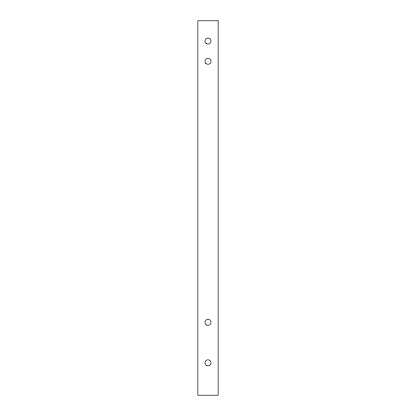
<?xml version="1.0" encoding="UTF-8"?>
<svg xmlns="http://www.w3.org/2000/svg" width="416" height="416" viewBox="0 0 416 416"><rect width="100%" height="100%" fill="white"/><g stroke="black" fill="none" stroke-linecap="round" stroke-linejoin="round"><path stroke-width="0.62" d="M218.119 20.8L197.881 20.8L197.881 395.2L218.119 395.2L218.119 20.8M206.482 365.451A3.037 3.037 0 0 0 211.037 362.82A3.037 3.037 0 0 0 206.482 360.188A3.037 3.037 0 0 0 206.482 365.451M206.482 324.974A3.037 3.037 0 0 0 211.037 322.343A3.037 3.037 0 0 0 206.482 319.717A3.037 3.037 0 0 0 206.482 324.974M206.482 43.664A3.037 3.037 0 0 0 211.037 41.038A3.037 3.037 0 0 0 206.482 38.407A3.037 3.037 0 0 0 206.482 43.664M205.868 63.44A3.037 3.037 0 0 0 210.938 62.041A3.037 3.037 0 0 0 207.194 58.349A3.037 3.037 0 0 0 205.868 63.44"/></g></svg>
